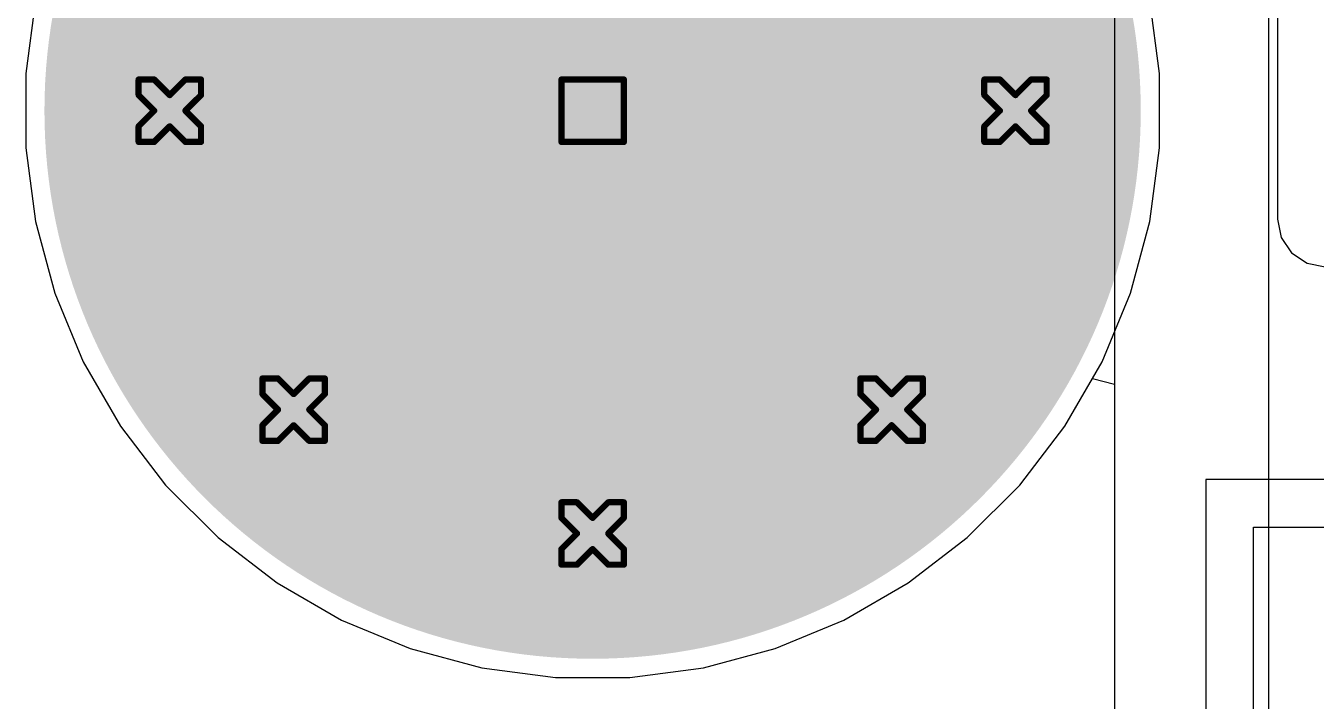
# Model space of a CAD drawing. Header units: inches. Extents: x 0 to 5379, y 0 to 5429.
# Drawn here: x 143.99 to 154.49, y 209.19 to 214.69 of the extents above; entities that cross this region are included whole.
import ezdxf

# ---------------------------------------------------------------- set-up
doc = ezdxf.new("R2010")
doc.units = ezdxf.units.IN
for name, color, linetype in [('Bottom Layer', 5, 'Continuous'), ('Bottom Solder', 6, 'Continuous'), ('Drill Drawing', 1, 'Continuous'), ('GND01', 16, 'Continuous'), ('GND02', 76, 'Continuous'), ('Multi-Layer', 9, 'Continuous'), ('Pad Holes', 156, 'Continuous'), ('PWR', 156, 'Continuous'), ('SIG 01', 90, 'Continuous'), ('Top Layer', 1, 'Continuous'), ('Top Solder', 216, 'Continuous'), ('Via Holes', 16, 'Continuous')]:
    doc.layers.add(name, color=color, linetype=linetype)

msp = doc.modelspace()

# ---------------------------------------------------------------- hatches: boundary and pattern name
at = {"layer": 'Bottom Layer'}
h = msp.add_hatch(color=5, dxfattribs=at)
edge = h.paths.add_edge_path()
edge.add_arc((148.603, 214), 4.36, 0, 360)
h = msp.add_hatch(color=5, dxfattribs=at)
edge = h.paths.add_edge_path()
edge.add_arc((145.161, 214), 0.3, 0, 360)
h = msp.add_hatch(color=5, dxfattribs=at)
edge = h.paths.add_edge_path()
edge.add_arc((152.045, 214), 0.3, 0, 360)
h = msp.add_hatch(color=5, dxfattribs=at)
edge = h.paths.add_edge_path()
edge.add_arc((146.169, 211.566), 0.3, 0, 360)
h = msp.add_hatch(color=5, dxfattribs=at)
edge = h.paths.add_edge_path()
edge.add_arc((151.037, 211.566), 0.3, 0, 360)
h = msp.add_hatch(color=5, dxfattribs=at)
edge = h.paths.add_edge_path()
edge.add_arc((148.603, 210.558), 0.3, 0, 360)
at = {"layer": 'Bottom Solder'}
h = msp.add_hatch(color=6, dxfattribs=at)
edge = h.paths.add_edge_path()
edge.add_arc((148.603, 214), 4.462, 0, 360)
h = msp.add_hatch(color=6, dxfattribs=at)
edge = h.paths.add_edge_path()
edge.add_arc((145.161, 214), 0.402, 0, 360)
h = msp.add_hatch(color=6, dxfattribs=at)
edge = h.paths.add_edge_path()
edge.add_arc((152.045, 214), 0.402, 0, 360)
h = msp.add_hatch(color=6, dxfattribs=at)
edge = h.paths.add_edge_path()
edge.add_arc((146.169, 211.566), 0.402, 0, 360)
h = msp.add_hatch(color=6, dxfattribs=at)
edge = h.paths.add_edge_path()
edge.add_arc((151.037, 211.566), 0.402, 0, 360)
h = msp.add_hatch(color=6, dxfattribs=at)
edge = h.paths.add_edge_path()
edge.add_arc((148.603, 210.558), 0.402, 0, 360)
at = {"layer": 'GND01'}
h = msp.add_hatch(color=16, dxfattribs=at)
edge = h.paths.add_edge_path()
edge.add_arc((148.603, 214), 4.36, 0, 360)
h = msp.add_hatch(color=16, dxfattribs=at)
edge = h.paths.add_edge_path()
edge.add_arc((145.161, 214), 0.3, 0, 360)
h = msp.add_hatch(color=16, dxfattribs=at)
edge = h.paths.add_edge_path()
edge.add_arc((152.045, 214), 0.3, 0, 360)
h = msp.add_hatch(color=16, dxfattribs=at)
edge = h.paths.add_edge_path()
edge.add_arc((146.169, 211.566), 0.3, 0, 360)
h = msp.add_hatch(color=16, dxfattribs=at)
edge = h.paths.add_edge_path()
edge.add_arc((151.037, 211.566), 0.3, 0, 360)
h = msp.add_hatch(color=16, dxfattribs=at)
edge = h.paths.add_edge_path()
edge.add_arc((148.603, 210.558), 0.3, 0, 360)
at = {"layer": 'GND02'}
h = msp.add_hatch(color=76, dxfattribs=at)
edge = h.paths.add_edge_path()
edge.add_arc((148.603, 214), 4.36, 0, 360)
h = msp.add_hatch(color=76, dxfattribs=at)
edge = h.paths.add_edge_path()
edge.add_arc((145.161, 214), 0.3, 0, 360)
h = msp.add_hatch(color=76, dxfattribs=at)
edge = h.paths.add_edge_path()
edge.add_arc((152.045, 214), 0.3, 0, 360)
h = msp.add_hatch(color=76, dxfattribs=at)
edge = h.paths.add_edge_path()
edge.add_arc((146.169, 211.566), 0.3, 0, 360)
h = msp.add_hatch(color=76, dxfattribs=at)
edge = h.paths.add_edge_path()
edge.add_arc((151.037, 211.566), 0.3, 0, 360)
h = msp.add_hatch(color=76, dxfattribs=at)
edge = h.paths.add_edge_path()
edge.add_arc((148.603, 210.558), 0.3, 0, 360)
at = {"layer": 'Multi-Layer'}
h = msp.add_hatch(color=9, dxfattribs=at)
edge = h.paths.add_edge_path()
edge.add_arc((148.603, 214), 4.36, 0, 360)
at = {"layer": 'Pad Holes'}
h = msp.add_hatch(color=7, dxfattribs=at)
edge = h.paths.add_edge_path()
edge.add_arc((148.603, 214), 2.5, 0, 360)
at = {"layer": 'PWR'}
h = msp.add_hatch(color=156, dxfattribs=at)
edge = h.paths.add_edge_path()
edge.add_arc((148.603, 214), 4.36, 0, 360)
h = msp.add_hatch(color=156, dxfattribs=at)
edge = h.paths.add_edge_path()
edge.add_arc((145.161, 214), 0.3, 0, 360)
h = msp.add_hatch(color=156, dxfattribs=at)
edge = h.paths.add_edge_path()
edge.add_arc((152.045, 214), 0.3, 0, 360)
h = msp.add_hatch(color=156, dxfattribs=at)
edge = h.paths.add_edge_path()
edge.add_arc((146.169, 211.566), 0.3, 0, 360)
h = msp.add_hatch(color=156, dxfattribs=at)
edge = h.paths.add_edge_path()
edge.add_arc((151.037, 211.566), 0.3, 0, 360)
h = msp.add_hatch(color=156, dxfattribs=at)
edge = h.paths.add_edge_path()
edge.add_arc((148.603, 210.558), 0.3, 0, 360)
at = {"layer": 'SIG 01'}
h = msp.add_hatch(color=90, dxfattribs=at)
edge = h.paths.add_edge_path()
edge.add_arc((148.603, 214), 4.36, 0, 360)
h = msp.add_hatch(color=90, dxfattribs=at)
edge = h.paths.add_edge_path()
edge.add_arc((145.161, 214), 0.3, 0, 360)
h = msp.add_hatch(color=90, dxfattribs=at)
edge = h.paths.add_edge_path()
edge.add_arc((152.045, 214), 0.3, 0, 360)
h = msp.add_hatch(color=90, dxfattribs=at)
edge = h.paths.add_edge_path()
edge.add_arc((146.169, 211.566), 0.3, 0, 360)
h = msp.add_hatch(color=90, dxfattribs=at)
edge = h.paths.add_edge_path()
edge.add_arc((151.037, 211.566), 0.3, 0, 360)
h = msp.add_hatch(color=90, dxfattribs=at)
edge = h.paths.add_edge_path()
edge.add_arc((148.603, 210.558), 0.3, 0, 360)
at = {"layer": 'Top Layer'}
h = msp.add_hatch(color=1, dxfattribs=at)
edge = h.paths.add_edge_path()
edge.add_arc((148.603, 214), 4.36, 0, 360)
h = msp.add_hatch(color=1, dxfattribs=at)
edge = h.paths.add_edge_path()
edge.add_arc((145.161, 214), 0.3, 0, 360)
h = msp.add_hatch(color=1, dxfattribs=at)
edge = h.paths.add_edge_path()
edge.add_arc((152.045, 214), 0.3, 0, 360)
h = msp.add_hatch(color=1, dxfattribs=at)
edge = h.paths.add_edge_path()
edge.add_arc((146.169, 211.566), 0.3, 0, 360)
h = msp.add_hatch(color=1, dxfattribs=at)
edge = h.paths.add_edge_path()
edge.add_arc((151.037, 211.566), 0.3, 0, 360)
h = msp.add_hatch(color=1, dxfattribs=at)
edge = h.paths.add_edge_path()
edge.add_arc((148.603, 210.558), 0.3, 0, 360)
at = {"layer": 'Top Solder'}
h = msp.add_hatch(color=216, dxfattribs=at)
edge = h.paths.add_edge_path()
edge.add_arc((148.603, 214), 4.462, 0, 360)
h = msp.add_hatch(color=216, dxfattribs=at)
edge = h.paths.add_edge_path()
edge.add_arc((145.161, 214), 0.402, 0, 360)
h = msp.add_hatch(color=216, dxfattribs=at)
edge = h.paths.add_edge_path()
edge.add_arc((152.045, 214), 0.402, 0, 360)
h = msp.add_hatch(color=216, dxfattribs=at)
edge = h.paths.add_edge_path()
edge.add_arc((146.169, 211.566), 0.402, 0, 360)
h = msp.add_hatch(color=216, dxfattribs=at)
edge = h.paths.add_edge_path()
edge.add_arc((151.037, 211.566), 0.402, 0, 360)
h = msp.add_hatch(color=216, dxfattribs=at)
edge = h.paths.add_edge_path()
edge.add_arc((148.603, 210.558), 0.402, 0, 360)
at = {"layer": 'Via Holes'}
h = msp.add_hatch(color=7, dxfattribs=at)
edge = h.paths.add_edge_path()
edge.add_arc((145.161, 214), 0.15, 0, 360)
h = msp.add_hatch(color=7, dxfattribs=at)
edge = h.paths.add_edge_path()
edge.add_arc((152.045, 214), 0.15, 0, 360)
h = msp.add_hatch(color=7, dxfattribs=at)
edge = h.paths.add_edge_path()
edge.add_arc((146.169, 211.566), 0.15, 0, 360)
h = msp.add_hatch(color=7, dxfattribs=at)
edge = h.paths.add_edge_path()
edge.add_arc((151.037, 211.566), 0.15, 0, 360)
h = msp.add_hatch(color=7, dxfattribs=at)
edge = h.paths.add_edge_path()
edge.add_arc((148.603, 210.558), 0.15, 0, 360)

# ---------------------------------------------------------------- linework, layer by layer
at = {"layer": 'Bottom Layer'}
for p, q in [((152.851, 219.659), (152.851, 154.98)), ((154.108, 156.083), (154.108, 219.659)), ((154.108, 156.083), (154.108, 219.612)), ((144.068, 214.902), (143.989, 214.302)), ((143.989, 214.302), (143.989, 213.698)), ((143.989, 213.698), (144.068, 213.098)), ((144.068, 213.098), (144.225, 212.514)), ((144.225, 212.514), (144.456, 211.955)), ((144.456, 211.955), (144.759, 211.431)), ((152.448, 211.431), (152.673, 211.821)), ((152.673, 211.821), (152.851, 211.774)), ((152.851, 211.774), (152.851, 154.98)), ((144.759, 211.431), (145.127, 210.951)), ((152.08, 210.951), (152.448, 211.431)), ((145.127, 210.951), (145.555, 210.524)), ((151.652, 210.524), (152.08, 210.951)), ((145.555, 210.524), (146.034, 210.155)), ((151.172, 210.155), (151.652, 210.524)), ((146.034, 210.155), (146.558, 209.853)), ((150.648, 209.853), (151.172, 210.155)), ((146.558, 209.853), (147.117, 209.622)), ((150.09, 209.622), (150.648, 209.853)), ((147.117, 209.622), (147.701, 209.465)), ((149.505, 209.465), (150.09, 209.622)), ((147.701, 209.465), (148.301, 209.386)), ((148.906, 209.386), (149.505, 209.465)), ((148.301, 209.386), (148.906, 209.386))]:
    msp.add_line(p, q, dxfattribs=at)
at = {"layer": 'Drill Drawing'}
for points in [[(144.907, 214.127, 0.0508, 0.0508, 0), (144.907, 214.254, 0.0508, 0.0508, 0)], [(144.907, 214.254, 0.0508, 0.0508, 0), (145.034, 214.254, 0.0508, 0.0508, 0)], [(145.034, 214.254, 0.0508, 0.0508, 0), (145.161, 214.127, 0.0508, 0.0508, 0)], [(145.161, 214.127, 0.0508, 0.0508, 0), (145.288, 214.254, 0.0508, 0.0508, 0)], [(145.288, 214.254, 0.0508, 0.0508, 0), (145.415, 214.254, 0.0508, 0.0508, 0)], [(145.415, 214.127, 0.0508, 0.0508, 0), (145.415, 214.254, 0.0508, 0.0508, 0)], [(148.349, 214.254, 0.0508, 0.0508, 0), (148.857, 214.254, 0.0508, 0.0508, 0)], [(148.349, 213.746, 0.0508, 0.0508, 0), (148.349, 214.254, 0.0508, 0.0508, 0)], [(148.857, 213.746, 0.0508, 0.0508, 0), (148.857, 214.254, 0.0508, 0.0508, 0)], [(151.791, 214.127, 0.0508, 0.0508, 0), (151.791, 214.254, 0.0508, 0.0508, 0)], [(151.791, 214.254, 0.0508, 0.0508, 0), (151.918, 214.254, 0.0508, 0.0508, 0)], [(151.918, 214.254, 0.0508, 0.0508, 0), (152.045, 214.127, 0.0508, 0.0508, 0)], [(152.045, 214.127, 0.0508, 0.0508, 0), (152.172, 214.254, 0.0508, 0.0508, 0)], [(152.172, 214.254, 0.0508, 0.0508, 0), (152.299, 214.254, 0.0508, 0.0508, 0)], [(152.299, 214.127, 0.0508, 0.0508, 0), (152.299, 214.254, 0.0508, 0.0508, 0)], [(144.907, 214.127, 0.0508, 0.0508, 0), (145.034, 214, 0.0508, 0.0508, 0)], [(145.288, 214, 0.0508, 0.0508, 0), (145.415, 214.127, 0.0508, 0.0508, 0)], [(151.791, 214.127, 0.0508, 0.0508, 0), (151.918, 214, 0.0508, 0.0508, 0)], [(152.172, 214, 0.0508, 0.0508, 0), (152.299, 214.127, 0.0508, 0.0508, 0)], [(144.907, 213.873, 0.0508, 0.0508, 0), (145.034, 214, 0.0508, 0.0508, 0)], [(145.288, 214, 0.0508, 0.0508, 0), (145.415, 213.873, 0.0508, 0.0508, 0)], [(151.791, 213.873, 0.0508, 0.0508, 0), (151.918, 214, 0.0508, 0.0508, 0)], [(152.172, 214, 0.0508, 0.0508, 0), (152.299, 213.873, 0.0508, 0.0508, 0)], [(144.907, 213.746, 0.0508, 0.0508, 0), (144.907, 213.873, 0.0508, 0.0508, 0)], [(145.034, 213.746, 0.0508, 0.0508, 0), (145.161, 213.873, 0.0508, 0.0508, 0)], [(145.161, 213.873, 0.0508, 0.0508, 0), (145.288, 213.746, 0.0508, 0.0508, 0)], [(145.415, 213.746, 0.0508, 0.0508, 0), (145.415, 213.873, 0.0508, 0.0508, 0)], [(151.791, 213.746, 0.0508, 0.0508, 0), (151.791, 213.873, 0.0508, 0.0508, 0)], [(151.918, 213.746, 0.0508, 0.0508, 0), (152.045, 213.873, 0.0508, 0.0508, 0)], [(152.045, 213.873, 0.0508, 0.0508, 0), (152.172, 213.746, 0.0508, 0.0508, 0)], [(152.299, 213.746, 0.0508, 0.0508, 0), (152.299, 213.873, 0.0508, 0.0508, 0)], [(144.907, 213.746, 0.0508, 0.0508, 0), (145.034, 213.746, 0.0508, 0.0508, 0)], [(145.288, 213.746, 0.0508, 0.0508, 0), (145.415, 213.746, 0.0508, 0.0508, 0)], [(148.349, 213.746, 0.0508, 0.0508, 0), (148.857, 213.746, 0.0508, 0.0508, 0)], [(151.791, 213.746, 0.0508, 0.0508, 0), (151.918, 213.746, 0.0508, 0.0508, 0)], [(152.172, 213.746, 0.0508, 0.0508, 0), (152.299, 213.746, 0.0508, 0.0508, 0)], [(145.915, 211.693, 0.0508, 0.0508, 0), (145.915, 211.82, 0.0508, 0.0508, 0)], [(145.915, 211.82, 0.0508, 0.0508, 0), (146.042, 211.82, 0.0508, 0.0508, 0)], [(146.042, 211.82, 0.0508, 0.0508, 0), (146.169, 211.693, 0.0508, 0.0508, 0)], [(146.169, 211.693, 0.0508, 0.0508, 0), (146.296, 211.82, 0.0508, 0.0508, 0)], [(146.296, 211.82, 0.0508, 0.0508, 0), (146.423, 211.82, 0.0508, 0.0508, 0)], [(146.423, 211.693, 0.0508, 0.0508, 0), (146.423, 211.82, 0.0508, 0.0508, 0)], [(150.783, 211.693, 0.0508, 0.0508, 0), (150.783, 211.82, 0.0508, 0.0508, 0)], [(150.783, 211.82, 0.0508, 0.0508, 0), (150.91, 211.82, 0.0508, 0.0508, 0)], [(150.91, 211.82, 0.0508, 0.0508, 0), (151.037, 211.693, 0.0508, 0.0508, 0)], [(151.037, 211.693, 0.0508, 0.0508, 0), (151.164, 211.82, 0.0508, 0.0508, 0)], [(151.164, 211.82, 0.0508, 0.0508, 0), (151.291, 211.82, 0.0508, 0.0508, 0)], [(151.291, 211.693, 0.0508, 0.0508, 0), (151.291, 211.82, 0.0508, 0.0508, 0)], [(145.915, 211.693, 0.0508, 0.0508, 0), (146.042, 211.566, 0.0508, 0.0508, 0)], [(146.296, 211.566, 0.0508, 0.0508, 0), (146.423, 211.693, 0.0508, 0.0508, 0)], [(150.783, 211.693, 0.0508, 0.0508, 0), (150.91, 211.566, 0.0508, 0.0508, 0)], [(151.164, 211.566, 0.0508, 0.0508, 0), (151.291, 211.693, 0.0508, 0.0508, 0)], [(145.915, 211.439, 0.0508, 0.0508, 0), (146.042, 211.566, 0.0508, 0.0508, 0)], [(146.296, 211.566, 0.0508, 0.0508, 0), (146.423, 211.439, 0.0508, 0.0508, 0)], [(150.783, 211.439, 0.0508, 0.0508, 0), (150.91, 211.566, 0.0508, 0.0508, 0)], [(151.164, 211.566, 0.0508, 0.0508, 0), (151.291, 211.439, 0.0508, 0.0508, 0)], [(145.915, 211.312, 0.0508, 0.0508, 0), (145.915, 211.439, 0.0508, 0.0508, 0)], [(146.042, 211.312, 0.0508, 0.0508, 0), (146.169, 211.439, 0.0508, 0.0508, 0)], [(146.169, 211.439, 0.0508, 0.0508, 0), (146.296, 211.312, 0.0508, 0.0508, 0)], [(146.423, 211.312, 0.0508, 0.0508, 0), (146.423, 211.439, 0.0508, 0.0508, 0)], [(150.783, 211.312, 0.0508, 0.0508, 0), (150.783, 211.439, 0.0508, 0.0508, 0)], [(150.91, 211.312, 0.0508, 0.0508, 0), (151.037, 211.439, 0.0508, 0.0508, 0)], [(151.037, 211.439, 0.0508, 0.0508, 0), (151.164, 211.312, 0.0508, 0.0508, 0)], [(151.291, 211.312, 0.0508, 0.0508, 0), (151.291, 211.439, 0.0508, 0.0508, 0)], [(145.915, 211.312, 0.0508, 0.0508, 0), (146.042, 211.312, 0.0508, 0.0508, 0)], [(146.296, 211.312, 0.0508, 0.0508, 0), (146.423, 211.312, 0.0508, 0.0508, 0)], [(150.783, 211.312, 0.0508, 0.0508, 0), (150.91, 211.312, 0.0508, 0.0508, 0)], [(151.164, 211.312, 0.0508, 0.0508, 0), (151.291, 211.312, 0.0508, 0.0508, 0)], [(148.349, 210.685, 0.0508, 0.0508, 0), (148.349, 210.812, 0.0508, 0.0508, 0)], [(148.349, 210.812, 0.0508, 0.0508, 0), (148.476, 210.812, 0.0508, 0.0508, 0)], [(148.476, 210.812, 0.0508, 0.0508, 0), (148.603, 210.685, 0.0508, 0.0508, 0)], [(148.603, 210.685, 0.0508, 0.0508, 0), (148.73, 210.812, 0.0508, 0.0508, 0)], [(148.73, 210.812, 0.0508, 0.0508, 0), (148.857, 210.812, 0.0508, 0.0508, 0)], [(148.857, 210.685, 0.0508, 0.0508, 0), (148.857, 210.812, 0.0508, 0.0508, 0)], [(148.349, 210.685, 0.0508, 0.0508, 0), (148.476, 210.558, 0.0508, 0.0508, 0)], [(148.73, 210.558, 0.0508, 0.0508, 0), (148.857, 210.685, 0.0508, 0.0508, 0)], [(148.349, 210.431, 0.0508, 0.0508, 0), (148.476, 210.558, 0.0508, 0.0508, 0)], [(148.73, 210.558, 0.0508, 0.0508, 0), (148.857, 210.431, 0.0508, 0.0508, 0)], [(148.349, 210.304, 0.0508, 0.0508, 0), (148.349, 210.431, 0.0508, 0.0508, 0)], [(148.476, 210.304, 0.0508, 0.0508, 0), (148.603, 210.431, 0.0508, 0.0508, 0)], [(148.603, 210.431, 0.0508, 0.0508, 0), (148.73, 210.304, 0.0508, 0.0508, 0)], [(148.857, 210.304, 0.0508, 0.0508, 0), (148.857, 210.431, 0.0508, 0.0508, 0)], [(148.349, 210.304, 0.0508, 0.0508, 0), (148.476, 210.304, 0.0508, 0.0508, 0)], [(148.73, 210.304, 0.0508, 0.0508, 0), (148.857, 210.304, 0.0508, 0.0508, 0)]]:
    msp.add_lwpolyline(points, format="xyseb", dxfattribs=at)
for points in [[(144.895, 214.254, 0.0254, 0.0254, 1), (144.92, 214.254, 0.0254, 0.0254, 1)], [(144.895, 214.254, 0.0254, 0.0254, 1), (144.92, 214.254, 0.0254, 0.0254, 1)], [(145.022, 214.254, 0.0254, 0.0254, 1), (145.047, 214.254, 0.0254, 0.0254, 1)], [(145.022, 214.254, 0.0254, 0.0254, 1), (145.047, 214.254, 0.0254, 0.0254, 1)], [(145.276, 214.254, 0.0254, 0.0254, 1), (145.301, 214.254, 0.0254, 0.0254, 1)], [(145.276, 214.254, 0.0254, 0.0254, 1), (145.301, 214.254, 0.0254, 0.0254, 1)], [(145.403, 214.254, 0.0254, 0.0254, 1), (145.428, 214.254, 0.0254, 0.0254, 1)], [(145.403, 214.254, 0.0254, 0.0254, 1), (145.428, 214.254, 0.0254, 0.0254, 1)], [(148.337, 214.254, 0.0254, 0.0254, 1), (148.362, 214.254, 0.0254, 0.0254, 1)], [(148.337, 214.254, 0.0254, 0.0254, 1), (148.362, 214.254, 0.0254, 0.0254, 1)], [(148.845, 214.254, 0.0254, 0.0254, 1), (148.87, 214.254, 0.0254, 0.0254, 1)], [(148.845, 214.254, 0.0254, 0.0254, 1), (148.87, 214.254, 0.0254, 0.0254, 1)], [(151.779, 214.254, 0.0254, 0.0254, 1), (151.804, 214.254, 0.0254, 0.0254, 1)], [(151.779, 214.254, 0.0254, 0.0254, 1), (151.804, 214.254, 0.0254, 0.0254, 1)], [(151.906, 214.254, 0.0254, 0.0254, 1), (151.931, 214.254, 0.0254, 0.0254, 1)], [(151.906, 214.254, 0.0254, 0.0254, 1), (151.931, 214.254, 0.0254, 0.0254, 1)], [(152.16, 214.254, 0.0254, 0.0254, 1), (152.185, 214.254, 0.0254, 0.0254, 1)], [(152.16, 214.254, 0.0254, 0.0254, 1), (152.185, 214.254, 0.0254, 0.0254, 1)], [(152.287, 214.254, 0.0254, 0.0254, 1), (152.312, 214.254, 0.0254, 0.0254, 1)], [(152.287, 214.254, 0.0254, 0.0254, 1), (152.312, 214.254, 0.0254, 0.0254, 1)], [(144.895, 214.127, 0.0254, 0.0254, 1), (144.92, 214.127, 0.0254, 0.0254, 1)], [(144.895, 214.127, 0.0254, 0.0254, 1), (144.92, 214.127, 0.0254, 0.0254, 1)], [(145.149, 214.127, 0.0254, 0.0254, 1), (145.174, 214.127, 0.0254, 0.0254, 1)], [(145.149, 214.127, 0.0254, 0.0254, 1), (145.174, 214.127, 0.0254, 0.0254, 1)], [(145.403, 214.127, 0.0254, 0.0254, 1), (145.428, 214.127, 0.0254, 0.0254, 1)], [(145.403, 214.127, 0.0254, 0.0254, 1), (145.428, 214.127, 0.0254, 0.0254, 1)], [(151.779, 214.127, 0.0254, 0.0254, 1), (151.804, 214.127, 0.0254, 0.0254, 1)], [(151.779, 214.127, 0.0254, 0.0254, 1), (151.804, 214.127, 0.0254, 0.0254, 1)], [(152.033, 214.127, 0.0254, 0.0254, 1), (152.058, 214.127, 0.0254, 0.0254, 1)], [(152.033, 214.127, 0.0254, 0.0254, 1), (152.058, 214.127, 0.0254, 0.0254, 1)], [(152.287, 214.127, 0.0254, 0.0254, 1), (152.312, 214.127, 0.0254, 0.0254, 1)], [(152.287, 214.127, 0.0254, 0.0254, 1), (152.312, 214.127, 0.0254, 0.0254, 1)], [(145.022, 214, 0.0254, 0.0254, 1), (145.047, 214, 0.0254, 0.0254, 1)], [(145.022, 214, 0.0254, 0.0254, 1), (145.047, 214, 0.0254, 0.0254, 1)], [(145.276, 214, 0.0254, 0.0254, 1), (145.301, 214, 0.0254, 0.0254, 1)], [(145.276, 214, 0.0254, 0.0254, 1), (145.301, 214, 0.0254, 0.0254, 1)], [(151.906, 214, 0.0254, 0.0254, 1), (151.931, 214, 0.0254, 0.0254, 1)], [(151.906, 214, 0.0254, 0.0254, 1), (151.931, 214, 0.0254, 0.0254, 1)], [(152.16, 214, 0.0254, 0.0254, 1), (152.185, 214, 0.0254, 0.0254, 1)], [(152.16, 214, 0.0254, 0.0254, 1), (152.185, 214, 0.0254, 0.0254, 1)], [(144.895, 213.873, 0.0254, 0.0254, 1), (144.92, 213.873, 0.0254, 0.0254, 1)], [(144.895, 213.873, 0.0254, 0.0254, 1), (144.92, 213.873, 0.0254, 0.0254, 1)], [(145.149, 213.873, 0.0254, 0.0254, 1), (145.174, 213.873, 0.0254, 0.0254, 1)], [(145.149, 213.873, 0.0254, 0.0254, 1), (145.174, 213.873, 0.0254, 0.0254, 1)], [(145.403, 213.873, 0.0254, 0.0254, 1), (145.428, 213.873, 0.0254, 0.0254, 1)], [(145.403, 213.873, 0.0254, 0.0254, 1), (145.428, 213.873, 0.0254, 0.0254, 1)], [(151.779, 213.873, 0.0254, 0.0254, 1), (151.804, 213.873, 0.0254, 0.0254, 1)], [(151.779, 213.873, 0.0254, 0.0254, 1), (151.804, 213.873, 0.0254, 0.0254, 1)], [(152.033, 213.873, 0.0254, 0.0254, 1), (152.058, 213.873, 0.0254, 0.0254, 1)], [(152.033, 213.873, 0.0254, 0.0254, 1), (152.058, 213.873, 0.0254, 0.0254, 1)], [(152.287, 213.873, 0.0254, 0.0254, 1), (152.312, 213.873, 0.0254, 0.0254, 1)], [(152.287, 213.873, 0.0254, 0.0254, 1), (152.312, 213.873, 0.0254, 0.0254, 1)], [(144.895, 213.746, 0.0254, 0.0254, 1), (144.92, 213.746, 0.0254, 0.0254, 1)], [(144.895, 213.746, 0.0254, 0.0254, 1), (144.92, 213.746, 0.0254, 0.0254, 1)], [(145.022, 213.746, 0.0254, 0.0254, 1), (145.047, 213.746, 0.0254, 0.0254, 1)], [(145.022, 213.746, 0.0254, 0.0254, 1), (145.047, 213.746, 0.0254, 0.0254, 1)], [(145.276, 213.746, 0.0254, 0.0254, 1), (145.301, 213.746, 0.0254, 0.0254, 1)], [(145.276, 213.746, 0.0254, 0.0254, 1), (145.301, 213.746, 0.0254, 0.0254, 1)], [(145.403, 213.746, 0.0254, 0.0254, 1), (145.428, 213.746, 0.0254, 0.0254, 1)], [(145.403, 213.746, 0.0254, 0.0254, 1), (145.428, 213.746, 0.0254, 0.0254, 1)], [(148.337, 213.746, 0.0254, 0.0254, 1), (148.362, 213.746, 0.0254, 0.0254, 1)], [(148.337, 213.746, 0.0254, 0.0254, 1), (148.362, 213.746, 0.0254, 0.0254, 1)], [(148.845, 213.746, 0.0254, 0.0254, 1), (148.87, 213.746, 0.0254, 0.0254, 1)], [(148.845, 213.746, 0.0254, 0.0254, 1), (148.87, 213.746, 0.0254, 0.0254, 1)], [(151.779, 213.746, 0.0254, 0.0254, 1), (151.804, 213.746, 0.0254, 0.0254, 1)], [(151.779, 213.746, 0.0254, 0.0254, 1), (151.804, 213.746, 0.0254, 0.0254, 1)], [(151.906, 213.746, 0.0254, 0.0254, 1), (151.931, 213.746, 0.0254, 0.0254, 1)], [(151.906, 213.746, 0.0254, 0.0254, 1), (151.931, 213.746, 0.0254, 0.0254, 1)], [(152.16, 213.746, 0.0254, 0.0254, 1), (152.185, 213.746, 0.0254, 0.0254, 1)], [(152.16, 213.746, 0.0254, 0.0254, 1), (152.185, 213.746, 0.0254, 0.0254, 1)], [(152.287, 213.746, 0.0254, 0.0254, 1), (152.312, 213.746, 0.0254, 0.0254, 1)], [(152.287, 213.746, 0.0254, 0.0254, 1), (152.312, 213.746, 0.0254, 0.0254, 1)], [(145.903, 211.82, 0.0254, 0.0254, 1), (145.928, 211.82, 0.0254, 0.0254, 1)], [(145.903, 211.82, 0.0254, 0.0254, 1), (145.928, 211.82, 0.0254, 0.0254, 1)], [(146.03, 211.82, 0.0254, 0.0254, 1), (146.055, 211.82, 0.0254, 0.0254, 1)], [(146.03, 211.82, 0.0254, 0.0254, 1), (146.055, 211.82, 0.0254, 0.0254, 1)], [(146.284, 211.82, 0.0254, 0.0254, 1), (146.309, 211.82, 0.0254, 0.0254, 1)], [(146.284, 211.82, 0.0254, 0.0254, 1), (146.309, 211.82, 0.0254, 0.0254, 1)], [(146.411, 211.82, 0.0254, 0.0254, 1), (146.436, 211.82, 0.0254, 0.0254, 1)], [(146.411, 211.82, 0.0254, 0.0254, 1), (146.436, 211.82, 0.0254, 0.0254, 1)], [(150.77, 211.82, 0.0254, 0.0254, 1), (150.796, 211.82, 0.0254, 0.0254, 1)], [(150.77, 211.82, 0.0254, 0.0254, 1), (150.796, 211.82, 0.0254, 0.0254, 1)], [(150.897, 211.82, 0.0254, 0.0254, 1), (150.923, 211.82, 0.0254, 0.0254, 1)], [(150.897, 211.82, 0.0254, 0.0254, 1), (150.923, 211.82, 0.0254, 0.0254, 1)], [(151.151, 211.82, 0.0254, 0.0254, 1), (151.177, 211.82, 0.0254, 0.0254, 1)], [(151.151, 211.82, 0.0254, 0.0254, 1), (151.177, 211.82, 0.0254, 0.0254, 1)], [(151.278, 211.82, 0.0254, 0.0254, 1), (151.304, 211.82, 0.0254, 0.0254, 1)], [(151.278, 211.82, 0.0254, 0.0254, 1), (151.304, 211.82, 0.0254, 0.0254, 1)], [(145.903, 211.693, 0.0254, 0.0254, 1), (145.928, 211.693, 0.0254, 0.0254, 1)], [(145.903, 211.693, 0.0254, 0.0254, 1), (145.928, 211.693, 0.0254, 0.0254, 1)], [(146.157, 211.693, 0.0254, 0.0254, 1), (146.182, 211.693, 0.0254, 0.0254, 1)], [(146.157, 211.693, 0.0254, 0.0254, 1), (146.182, 211.693, 0.0254, 0.0254, 1)], [(146.411, 211.693, 0.0254, 0.0254, 1), (146.436, 211.693, 0.0254, 0.0254, 1)], [(146.411, 211.693, 0.0254, 0.0254, 1), (146.436, 211.693, 0.0254, 0.0254, 1)], [(150.77, 211.693, 0.0254, 0.0254, 1), (150.796, 211.693, 0.0254, 0.0254, 1)], [(150.77, 211.693, 0.0254, 0.0254, 1), (150.796, 211.693, 0.0254, 0.0254, 1)], [(151.024, 211.693, 0.0254, 0.0254, 1), (151.05, 211.693, 0.0254, 0.0254, 1)], [(151.024, 211.693, 0.0254, 0.0254, 1), (151.05, 211.693, 0.0254, 0.0254, 1)], [(151.278, 211.693, 0.0254, 0.0254, 1), (151.304, 211.693, 0.0254, 0.0254, 1)], [(151.278, 211.693, 0.0254, 0.0254, 1), (151.304, 211.693, 0.0254, 0.0254, 1)], [(146.03, 211.566, 0.0254, 0.0254, 1), (146.055, 211.566, 0.0254, 0.0254, 1)], [(146.03, 211.566, 0.0254, 0.0254, 1), (146.055, 211.566, 0.0254, 0.0254, 1)], [(146.284, 211.566, 0.0254, 0.0254, 1), (146.309, 211.566, 0.0254, 0.0254, 1)], [(146.284, 211.566, 0.0254, 0.0254, 1), (146.309, 211.566, 0.0254, 0.0254, 1)], [(150.897, 211.566, 0.0254, 0.0254, 1), (150.923, 211.566, 0.0254, 0.0254, 1)], [(150.897, 211.566, 0.0254, 0.0254, 1), (150.923, 211.566, 0.0254, 0.0254, 1)], [(151.151, 211.566, 0.0254, 0.0254, 1), (151.177, 211.566, 0.0254, 0.0254, 1)], [(151.151, 211.566, 0.0254, 0.0254, 1), (151.177, 211.566, 0.0254, 0.0254, 1)], [(145.903, 211.439, 0.0254, 0.0254, 1), (145.928, 211.439, 0.0254, 0.0254, 1)], [(145.903, 211.439, 0.0254, 0.0254, 1), (145.928, 211.439, 0.0254, 0.0254, 1)], [(146.157, 211.439, 0.0254, 0.0254, 1), (146.182, 211.439, 0.0254, 0.0254, 1)], [(146.157, 211.439, 0.0254, 0.0254, 1), (146.182, 211.439, 0.0254, 0.0254, 1)], [(146.411, 211.439, 0.0254, 0.0254, 1), (146.436, 211.439, 0.0254, 0.0254, 1)], [(146.411, 211.439, 0.0254, 0.0254, 1), (146.436, 211.439, 0.0254, 0.0254, 1)], [(150.77, 211.439, 0.0254, 0.0254, 1), (150.796, 211.439, 0.0254, 0.0254, 1)], [(150.77, 211.439, 0.0254, 0.0254, 1), (150.796, 211.439, 0.0254, 0.0254, 1)], [(151.024, 211.439, 0.0254, 0.0254, 1), (151.05, 211.439, 0.0254, 0.0254, 1)], [(151.024, 211.439, 0.0254, 0.0254, 1), (151.05, 211.439, 0.0254, 0.0254, 1)], [(151.278, 211.439, 0.0254, 0.0254, 1), (151.304, 211.439, 0.0254, 0.0254, 1)], [(151.278, 211.439, 0.0254, 0.0254, 1), (151.304, 211.439, 0.0254, 0.0254, 1)], [(145.903, 211.312, 0.0254, 0.0254, 1), (145.928, 211.312, 0.0254, 0.0254, 1)], [(145.903, 211.312, 0.0254, 0.0254, 1), (145.928, 211.312, 0.0254, 0.0254, 1)], [(146.03, 211.312, 0.0254, 0.0254, 1), (146.055, 211.312, 0.0254, 0.0254, 1)], [(146.03, 211.312, 0.0254, 0.0254, 1), (146.055, 211.312, 0.0254, 0.0254, 1)], [(146.284, 211.312, 0.0254, 0.0254, 1), (146.309, 211.312, 0.0254, 0.0254, 1)], [(146.284, 211.312, 0.0254, 0.0254, 1), (146.309, 211.312, 0.0254, 0.0254, 1)], [(146.411, 211.312, 0.0254, 0.0254, 1), (146.436, 211.312, 0.0254, 0.0254, 1)], [(146.411, 211.312, 0.0254, 0.0254, 1), (146.436, 211.312, 0.0254, 0.0254, 1)], [(150.77, 211.312, 0.0254, 0.0254, 1), (150.796, 211.312, 0.0254, 0.0254, 1)], [(150.77, 211.312, 0.0254, 0.0254, 1), (150.796, 211.312, 0.0254, 0.0254, 1)], [(150.897, 211.312, 0.0254, 0.0254, 1), (150.923, 211.312, 0.0254, 0.0254, 1)], [(150.897, 211.312, 0.0254, 0.0254, 1), (150.923, 211.312, 0.0254, 0.0254, 1)], [(151.151, 211.312, 0.0254, 0.0254, 1), (151.177, 211.312, 0.0254, 0.0254, 1)], [(151.151, 211.312, 0.0254, 0.0254, 1), (151.177, 211.312, 0.0254, 0.0254, 1)], [(151.278, 211.312, 0.0254, 0.0254, 1), (151.304, 211.312, 0.0254, 0.0254, 1)], [(151.278, 211.312, 0.0254, 0.0254, 1), (151.304, 211.312, 0.0254, 0.0254, 1)], [(148.337, 210.812, 0.0254, 0.0254, 1), (148.362, 210.812, 0.0254, 0.0254, 1)], [(148.337, 210.812, 0.0254, 0.0254, 1), (148.362, 210.812, 0.0254, 0.0254, 1)], [(148.464, 210.812, 0.0254, 0.0254, 1), (148.489, 210.812, 0.0254, 0.0254, 1)], [(148.464, 210.812, 0.0254, 0.0254, 1), (148.489, 210.812, 0.0254, 0.0254, 1)], [(148.718, 210.812, 0.0254, 0.0254, 1), (148.743, 210.812, 0.0254, 0.0254, 1)], [(148.718, 210.812, 0.0254, 0.0254, 1), (148.743, 210.812, 0.0254, 0.0254, 1)], [(148.845, 210.812, 0.0254, 0.0254, 1), (148.87, 210.812, 0.0254, 0.0254, 1)], [(148.845, 210.812, 0.0254, 0.0254, 1), (148.87, 210.812, 0.0254, 0.0254, 1)], [(148.337, 210.685, 0.0254, 0.0254, 1), (148.362, 210.685, 0.0254, 0.0254, 1)], [(148.337, 210.685, 0.0254, 0.0254, 1), (148.362, 210.685, 0.0254, 0.0254, 1)], [(148.591, 210.685, 0.0254, 0.0254, 1), (148.616, 210.685, 0.0254, 0.0254, 1)], [(148.591, 210.685, 0.0254, 0.0254, 1), (148.616, 210.685, 0.0254, 0.0254, 1)], [(148.845, 210.685, 0.0254, 0.0254, 1), (148.87, 210.685, 0.0254, 0.0254, 1)], [(148.845, 210.685, 0.0254, 0.0254, 1), (148.87, 210.685, 0.0254, 0.0254, 1)], [(148.464, 210.558, 0.0254, 0.0254, 1), (148.489, 210.558, 0.0254, 0.0254, 1)], [(148.464, 210.558, 0.0254, 0.0254, 1), (148.489, 210.558, 0.0254, 0.0254, 1)], [(148.718, 210.558, 0.0254, 0.0254, 1), (148.743, 210.558, 0.0254, 0.0254, 1)], [(148.718, 210.558, 0.0254, 0.0254, 1), (148.743, 210.558, 0.0254, 0.0254, 1)], [(148.337, 210.431, 0.0254, 0.0254, 1), (148.362, 210.431, 0.0254, 0.0254, 1)], [(148.337, 210.431, 0.0254, 0.0254, 1), (148.362, 210.431, 0.0254, 0.0254, 1)], [(148.591, 210.431, 0.0254, 0.0254, 1), (148.616, 210.431, 0.0254, 0.0254, 1)], [(148.591, 210.431, 0.0254, 0.0254, 1), (148.616, 210.431, 0.0254, 0.0254, 1)], [(148.845, 210.431, 0.0254, 0.0254, 1), (148.87, 210.431, 0.0254, 0.0254, 1)], [(148.845, 210.431, 0.0254, 0.0254, 1), (148.87, 210.431, 0.0254, 0.0254, 1)], [(148.337, 210.304, 0.0254, 0.0254, 1), (148.362, 210.304, 0.0254, 0.0254, 1)], [(148.337, 210.304, 0.0254, 0.0254, 1), (148.362, 210.304, 0.0254, 0.0254, 1)], [(148.464, 210.304, 0.0254, 0.0254, 1), (148.489, 210.304, 0.0254, 0.0254, 1)], [(148.464, 210.304, 0.0254, 0.0254, 1), (148.489, 210.304, 0.0254, 0.0254, 1)], [(148.718, 210.304, 0.0254, 0.0254, 1), (148.743, 210.304, 0.0254, 0.0254, 1)], [(148.718, 210.304, 0.0254, 0.0254, 1), (148.743, 210.304, 0.0254, 0.0254, 1)], [(148.845, 210.304, 0.0254, 0.0254, 1), (148.87, 210.304, 0.0254, 0.0254, 1)], [(148.845, 210.304, 0.0254, 0.0254, 1), (148.87, 210.304, 0.0254, 0.0254, 1)]]:
    msp.add_lwpolyline(points, format="xyseb", close=True, dxfattribs=at)
at = {"layer": 'GND01'}
for p, q in [((144.068, 214.902), (143.989, 214.302)), ((153.217, 214.302), (153.138, 214.902)), ((143.989, 214.302), (143.989, 213.698)), ((153.217, 213.698), (153.217, 214.302)), ((143.989, 213.698), (144.068, 213.098)), ((153.138, 213.098), (153.217, 213.698)), ((144.068, 213.098), (144.225, 212.514)), ((152.982, 212.514), (153.138, 213.098)), ((144.225, 212.514), (144.456, 211.955)), ((152.75, 211.955), (152.982, 212.514)), ((144.456, 211.955), (144.759, 211.431)), ((152.448, 211.431), (152.75, 211.955)), ((144.759, 211.431), (145.127, 210.951)), ((152.08, 210.951), (152.448, 211.431)), ((145.127, 210.951), (145.555, 210.524)), ((151.652, 210.524), (152.08, 210.951)), ((145.555, 210.524), (146.034, 210.155)), ((151.172, 210.155), (151.652, 210.524)), ((146.034, 210.155), (146.558, 209.853)), ((150.648, 209.853), (151.172, 210.155)), ((146.558, 209.853), (147.117, 209.622)), ((150.09, 209.622), (150.648, 209.853)), ((147.117, 209.622), (147.701, 209.465)), ((149.505, 209.465), (150.09, 209.622)), ((147.701, 209.465), (148.301, 209.386)), ((148.906, 209.386), (149.505, 209.465)), ((148.301, 209.386), (148.906, 209.386))]:
    msp.add_line(p, q, dxfattribs=at)
at = {"layer": 'GND02'}
for p, q in [((144.068, 214.902), (143.989, 214.302)), ((153.217, 214.302), (153.138, 214.902)), ((143.989, 214.302), (143.989, 213.698)), ((153.217, 213.698), (153.217, 214.302)), ((143.989, 213.698), (144.068, 213.098)), ((153.138, 213.098), (153.217, 213.698)), ((144.068, 213.098), (144.225, 212.514)), ((152.982, 212.514), (153.138, 213.098)), ((144.225, 212.514), (144.456, 211.955)), ((152.75, 211.955), (152.982, 212.514)), ((144.456, 211.955), (144.759, 211.431)), ((152.448, 211.431), (152.75, 211.955)), ((144.759, 211.431), (145.127, 210.951)), ((152.08, 210.951), (152.448, 211.431)), ((145.127, 210.951), (145.555, 210.524)), ((151.652, 210.524), (152.08, 210.951)), ((145.555, 210.524), (146.034, 210.155)), ((151.172, 210.155), (151.652, 210.524)), ((146.034, 210.155), (146.558, 209.853)), ((150.648, 209.853), (151.172, 210.155)), ((146.558, 209.853), (147.117, 209.622)), ((150.09, 209.622), (150.648, 209.853)), ((147.117, 209.622), (147.701, 209.465)), ((149.505, 209.465), (150.09, 209.622)), ((147.701, 209.465), (148.301, 209.386)), ((148.906, 209.386), (149.505, 209.465)), ((148.301, 209.386), (148.906, 209.386))]:
    msp.add_line(p, q, dxfattribs=at)
at = {"layer": 'PWR'}
for p, q in [((144.068, 214.902), (143.989, 214.302)), ((153.217, 214.302), (153.138, 214.902)), ((143.989, 214.302), (143.989, 213.698)), ((153.217, 213.698), (153.217, 214.302)), ((143.989, 213.698), (144.068, 213.098)), ((153.138, 213.098), (153.217, 213.698)), ((144.068, 213.098), (144.225, 212.514)), ((152.982, 212.514), (153.138, 213.098)), ((144.225, 212.514), (144.456, 211.955)), ((152.75, 211.955), (152.982, 212.514)), ((144.456, 211.955), (144.759, 211.431)), ((152.448, 211.431), (152.75, 211.955)), ((144.759, 211.431), (145.127, 210.951)), ((152.08, 210.951), (152.448, 211.431)), ((145.127, 210.951), (145.555, 210.524)), ((151.652, 210.524), (152.08, 210.951)), ((145.555, 210.524), (146.034, 210.155)), ((151.172, 210.155), (151.652, 210.524)), ((146.034, 210.155), (146.558, 209.853)), ((150.648, 209.853), (151.172, 210.155)), ((146.558, 209.853), (147.117, 209.622)), ((150.09, 209.622), (150.648, 209.853)), ((147.117, 209.622), (147.701, 209.465)), ((149.505, 209.465), (150.09, 209.622)), ((147.701, 209.465), (148.301, 209.386)), ((148.906, 209.386), (149.505, 209.465)), ((148.301, 209.386), (148.906, 209.386))]:
    msp.add_line(p, q, dxfattribs=at)
at = {"layer": 'SIG 01'}
for p, q in [((163.499, 210.998), (153.594, 210.998)), ((153.594, 210.998), (153.594, 207.582)), ((153.982, 207.582), (153.982, 210.609)), ((153.982, 210.609), (163.499, 210.609))]:
    msp.add_line(p, q, dxfattribs=at)
at = {"layer": 'Top Layer'}
for p, q in [((154.179, 219.612), (154.179, 213.117)), ((144.068, 214.902), (143.989, 214.302)), ((153.217, 214.302), (153.138, 214.902)), ((143.989, 214.302), (143.989, 213.698)), ((153.217, 213.698), (153.217, 214.302)), ((143.989, 213.698), (144.068, 213.098)), ((153.138, 213.098), (153.217, 213.698)), ((144.068, 213.098), (144.225, 212.514)), ((152.982, 212.514), (153.138, 213.098)), ((154.179, 213.117), (154.208, 212.968)), ((154.208, 212.968), (154.293, 212.842)), ((154.293, 212.842), (154.419, 212.758)), ((154.419, 212.758), (154.567, 212.728)), ((144.225, 212.514), (144.456, 211.955)), ((152.75, 211.955), (152.982, 212.514)), ((144.456, 211.955), (144.759, 211.431)), ((152.448, 211.431), (152.75, 211.955)), ((144.759, 211.431), (145.127, 210.951)), ((152.08, 210.951), (152.448, 211.431)), ((145.127, 210.951), (145.555, 210.524)), ((151.652, 210.524), (152.08, 210.951)), ((145.555, 210.524), (146.034, 210.155)), ((151.172, 210.155), (151.652, 210.524)), ((146.034, 210.155), (146.558, 209.853)), ((150.648, 209.853), (151.172, 210.155)), ((146.558, 209.853), (147.117, 209.622)), ((150.09, 209.622), (150.648, 209.853)), ((147.117, 209.622), (147.701, 209.465)), ((149.505, 209.465), (150.09, 209.622)), ((147.701, 209.465), (148.301, 209.386)), ((148.906, 209.386), (149.505, 209.465)), ((148.301, 209.386), (148.906, 209.386))]:
    msp.add_line(p, q, dxfattribs=at)

doc.saveas('drawing.dxf')
